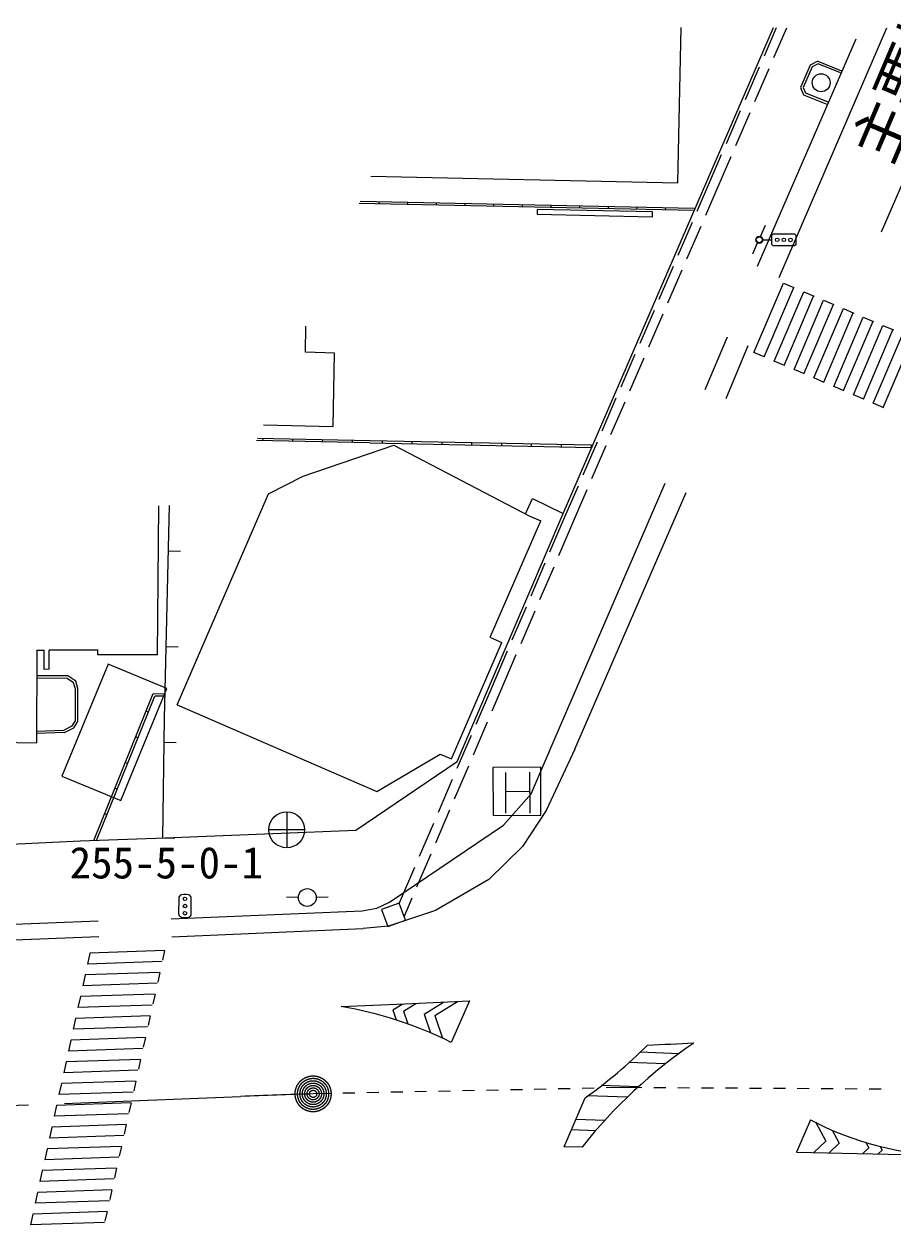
# Model space of a CAD drawing. Units: millimetres at full size, sheet at 1:1000; details may follow other scales. Extents: x 40000 to 680000, y 20000 to 380000.
# Drawn here: x 173432 to 209738, y 276098 to 326290 of the extents above; entities that cross this region are included whole.
import ezdxf
from ezdxf.enums import TextEntityAlignment as Align

# ---------------------------------------------------------------- set-up
doc = ezdxf.new("R2010")
doc.units = ezdxf.units.MM
doc.header["$LTSCALE"] = 1000
doc.linetypes.add('CHAIN', pattern=[18.5, 12, -1.5, 3.5, -1.5])
for name, color, linetype, lineweight in [('M-BGD', 7, 'Continuous', 25), ('M-BMK', 2, 'CHAIN', 13), ('M-BMK-SRVR', 3, 'Continuous', 25), ('M-STR-HTXT', 7, 'Continuous', 13), ('M-STR-STRC', 7, 'Continuous', 25)]:
    doc.layers.add(name, color=color, linetype=linetype, lineweight=lineweight)
doc.styles.add('ＭＳ ゴシック', font='')
doc.styles.get('ＭＳ ゴシック').set_extended_font_data('MS Gothic')

msp = doc.modelspace()

# ---------------------------------------------------------------- linework, layer by layer
at = {"layer": 'M-BGD'}
for p, q in [((200744, 319658), (200889, 326151)), ((201962, 319712), (204740, 326138)), ((204364, 324966), (204870, 326138)), ((204765, 324886), (205306, 326136)), ((204079, 316176), (208202, 325671)), ((203571, 323131), (204166, 324507)), ((203972, 323050), (204567, 324427)), ((206278, 324570), (205874, 323631)), ((206602, 324733), (206278, 324570)), ((206602, 324733), (207581, 324338)), ((207541, 324246), (206607, 324623)), ((205874, 323631), (206005, 323333)), ((205983, 323632), (206080, 323410)), ((206005, 323333), (206980, 322939)), ((206080, 323410), (207017, 323031)), ((202777, 321295), (203372, 322672)), ((203178, 321215), (203773, 322591)), ((202072, 319664), (202579, 320836)), ((202440, 319506), (202980, 320756)), ((187925, 319937), (200744, 319658)), ((195962, 305839), (201962, 319712)), ((201553, 318465), (202072, 319664)), ((201921, 318306), (202440, 319506)), ((201435, 318493), (187430, 318792)), ((187473, 318892), (201437, 318593)), ((188276, 318774), (188278, 318874)), ((189472, 318749), (189474, 318849)), ((190668, 318723), (190671, 318823)), ((191865, 318698), (191867, 318798)), ((193061, 318672), (193063, 318772)), ((194257, 318647), (194259, 318746)), ((195454, 318621), (195456, 318721)), ((194870, 318537), (194866, 318337)), ((194866, 318337), (199684, 318236)), ((194866, 318337), (199685, 318236)), ((199689, 318436), (194870, 318537)), ((196650, 318595), (196652, 318695)), ((197846, 318570), (197848, 318670)), ((199042, 318544), (199045, 318644)), ((199684, 318236), (199689, 318436)), ((200239, 318519), (200241, 318619)), ((200760, 316629), (201355, 318006)), ((201127, 316470), (201722, 317847)), ((204201, 317413), (204408, 317882)), ((204278, 317270), (204678, 317270)), ((204678, 317070), (204679, 317470)), ((204679, 317470), (204729, 317520)), ((204729, 317520), (205629, 317518)), ((205629, 317518), (205679, 317468)), ((205679, 317468), (205678, 317068)), ((203884, 316692), (204081, 317139)), ((204728, 317020), (204678, 317070)), ((205628, 317018), (204728, 317020)), ((205678, 317068), (205628, 317018)), ((199966, 314793), (200561, 316170)), ((200333, 314635), (200928, 316012)), ((199172, 312958), (199767, 314334)), ((199539, 312799), (200135, 314176)), ((185199, 312578), (185213, 313661)), ((201891, 311013), (202817, 313216)), ((186399, 312538), (185199, 312578)), ((186348, 309472), (186399, 312538)), ((198378, 311122), (198973, 312499)), ((198745, 310963), (199341, 312340)), ((197584, 309286), (198179, 310663)), ((197951, 309128), (198547, 310505)), ((183434, 309544), (186348, 309472)), ((187887, 308784), (183146, 308879)), ((183189, 308979), (187889, 308884)), ((183415, 308874), (183417, 308974)), ((184662, 308849), (184664, 308949)), ((185101, 307395), (188876, 308691)), ((185909, 308824), (185911, 308924)), ((187156, 308799), (187158, 308899)), ((187887, 308784), (197131, 308596)), ((187889, 308884), (197133, 308696)), ((188403, 308774), (188405, 308874)), ((188876, 308691), (194541, 305735)), ((189650, 308748), (189652, 308848)), ((190897, 308723), (190899, 308823)), ((192143, 308697), (192146, 308797)), ((193390, 308672), (193392, 308772)), ((194637, 308647), (194639, 308747)), ((195884, 308621), (195886, 308721)), ((196790, 307451), (197386, 308827)), ((197133, 308696), (197131, 308596)), ((197157, 307292), (197753, 308669)), ((183652, 306659), (185101, 307395)), ((195575, 296366), (200220, 307094)), ((196073, 305792), (196592, 306992)), ((196440, 305634), (196959, 306833)), ((179831, 297830), (183652, 306659)), ((194391, 305814), (194671, 306460)), ((194671, 306460), (195962, 305839)), ((179014, 299929), (179059, 306153)), ((191526, 295472), (195962, 305839)), ((194541, 305735), (195018, 305529)), ((195403, 304227), (196073, 305792)), ((192912, 300658), (195018, 305529)), ((195771, 304071), (196440, 305634)), ((179466, 304275), (179966, 304263)), ((194616, 302388), (195206, 303767)), ((194984, 302232), (195575, 303611)), ((193829, 300549), (194419, 301928)), ((194198, 300393), (194788, 301772)), ((192916, 300651), (193394, 300444)), ((179373, 300276), (179873, 300265)), ((191287, 295573), (193394, 300444)), ((173967, 300117), (173949, 296244)), ((173967, 300117), (174267, 300118)), ((174269, 299320), (174267, 300118)), ((176523, 300125), (174487, 300118)), ((174489, 299321), (174487, 300118)), ((176519, 299921), (176519, 300125)), ((179014, 299929), (176519, 299921)), ((192963, 298525), (193632, 300090)), ((193332, 298371), (194001, 299934)), ((174489, 299321), (174269, 299320)), ((176945, 299534), (175015, 294856)), ((179404, 298520), (176945, 299534)), ((175269, 299044), (173962, 299051)), ((175592, 298823), (175269, 299044)), ((175678, 298521), (175592, 298823)), ((175685, 297144), (175678, 298521)), ((176347, 292167), (178831, 298307)), ((176456, 292171), (178898, 298205)), ((177474, 293842), (179404, 298520)), ((178831, 298307), (179327, 298295)), ((179325, 298195), (178898, 298205)), ((192322, 297028), (192962, 298524)), ((192993, 297580), (193330, 298366)), ((179831, 297830), (188172, 294220)), ((175516, 296876), (175685, 297144)), ((178624, 297529), (178532, 297567)), ((179303, 297238), (179303, 297272)), ((175123, 296678), (173951, 296643)), ((175123, 296678), (175516, 296876)), ((192207, 295741), (192797, 297120)), ((171165, 296288), (173949, 296244)), ((178191, 296457), (178098, 296495)), ((179288, 296277), (179788, 296269)), ((191535, 295189), (192125, 296568)), ((194616, 294112), (195575, 296366)), ((188172, 294220), (190814, 295772)), ((190814, 295772), (191287, 295573)), ((177757, 295386), (177664, 295423)), ((187294, 292600), (191526, 295472)), ((191420, 293903), (192010, 295282)), ((175015, 294856), (177474, 293842)), ((190748, 293351), (191339, 294730)), ((177324, 294314), (177231, 294352)), ((193470, 292804), (194616, 294112)), ((176890, 293243), (176797, 293280)), ((190633, 292064), (191223, 293443)), ((188699, 289589), (193470, 292804)), ((189961, 291512), (190552, 292891)), ((171947, 291970), (175780, 292146)), ((175780, 292146), (179326, 292281)), ((179226, 292278), (179726, 292270)), ((179326, 292281), (187294, 292600)), ((189846, 290225), (190436, 291604)), ((189125, 289557), (189765, 291052)), ((179906, 289116), (179907, 289741)), ((179907, 289741), (179917, 289803)), ((179917, 289803), (179940, 289846)), ((179940, 289846), (179983, 289891)), ((179983, 289891), (180028, 289916)), ((180028, 289916), (180095, 289928)), ((180095, 289928), (180220, 289928)), ((180220, 289928), (180288, 289915)), ((180288, 289915), (180333, 289890)), ((180333, 289890), (180375, 289847)), ((180375, 289847), (180400, 289800)), ((180400, 289800), (180407, 289740)), ((180407, 289740), (180406, 289115)), ((184891, 289787), (184392, 289794)), ((185641, 289795), (186141, 289813)), ((189313, 288979), (189649, 289766)), ((179580, 288895), (187565, 289232)), ((179916, 289053), (179906, 289116)), ((180406, 289115), (180396, 289052)), ((187565, 289232), (188176, 289343)), ((188176, 289343), (188699, 289589)), ((189105, 289550), (188372, 289283)), ((188372, 289283), (188632, 288569)), ((189365, 288835), (189105, 289550)), ((176531, 288792), (167968, 288463)), ((179941, 289006), (179916, 289053)), ((179981, 288966), (179941, 289006)), ((180026, 288941), (179981, 288966)), ((180094, 288928), (180026, 288941)), ((180219, 288928), (180094, 288928)), ((180286, 288938), (180219, 288928)), ((180331, 288965), (180286, 288938)), ((180376, 289007), (180331, 288965)), ((180396, 289052), (180376, 289007)), ((188632, 288569), (189365, 288835))]:
    msp.add_line(p, q, dxfattribs=at)
for points in [[(206607, 324623), (206355, 324497), (205983, 323632)], [(179226, 292278), (179303, 297272), (179510, 306163)], [(173951, 296743), (175098, 296777), (175447, 296953), (175585, 297172), (175578, 298507), (175506, 298761), (175238, 298944), (173961, 298951)]]:
    msp.add_lwpolyline(points, dxfattribs=at)
for centre, radius in [((206737, 323835), 375), ((204153, 317271), 150), ((204153, 317271), 125), ((204903, 317269), 75), ((205178, 317269), 75), ((205453, 317268), 75), ((185266, 289781), 373), ((180157, 289728), 75), ((180156, 289128), 75), ((180157, 289428), 75)]:
    msp.add_circle(centre, radius, dxfattribs=at)
at = {"layer": 'M-BMK', "linetype": 'Continuous'}
for p, q in [((186255, 281593), (185510, 281578)), ((187254, 281613), (186755, 281603)), ((188254, 281633), (187754, 281623)), ((189254, 281653), (188754, 281643)), ((190254, 281673), (189754, 281663)), ((191254, 281693), (190754, 281683)), ((192253, 281713), (191754, 281703)), ((193253, 281733), (192753, 281723)), ((194253, 281753), (193753, 281743)), ((195253, 281773), (194753, 281763)), ((196253, 281793), (195753, 281783)), ((197252, 281813), (196753, 281803)), ((198497, 281838), (197752, 281823)), ((199242, 281834), (198497, 281838)), ((200242, 281828), (199742, 281831)), ((201242, 281822), (200742, 281825)), ((202242, 281816), (201742, 281819)), ((203241, 281810), (202742, 281813)), ((204241, 281804), (203741, 281807)), ((205241, 281798), (204741, 281801)), ((206241, 281792), (205741, 281795)), ((207241, 281786), (206741, 281789)), ((208241, 281780), (207741, 281783)), ((209241, 281774), (208741, 281777))]:
    msp.add_line(p, q, dxfattribs=at)
at = {"layer": 'M-BMK'}
msp.add_line((82691, 277570), (182482, 281469), dxfattribs=at)
for radius in [750, 650, 550, 450, 350, 250, 150]:
    msp.add_circle((185510, 281578), radius, dxfattribs=at)
msp.add_arc((202003, -218150), 500000, 91.89024, 92.23742, dxfattribs=at)
at = {"layer": 'M-BMK-SRVR'}
for p, q in [((184406, 293364), (184406, 291864)), ((185156, 292614), (183656, 292614))]:
    msp.add_line(p, q, dxfattribs=at)
msp.add_circle((184406, 292614), 750, dxfattribs=at)
at = {"layer": 'M-STR-STRC'}
for p, q in [((209468, 326122), (204962, 315676)), ((212925, 326110), (209242, 317589)), ((203927, 312562), (205159, 315459)), ((204361, 312377), (205593, 315274)), ((205159, 315459), (205593, 315274)), ((204775, 312201), (206007, 315098)), ((205189, 312025), (206421, 314922)), ((205604, 311849), (206836, 314746)), ((206007, 315098), (206442, 314913)), ((206835, 314746), (207270, 314561)), ((206018, 311673), (207250, 314570)), ((206432, 311497), (207664, 314394)), ((206846, 311321), (208078, 314218)), ((207664, 314394), (208098, 314209)), ((207260, 311144), (208492, 314042)), ((207674, 310968), (208906, 313866)), ((208492, 314042), (208926, 313857)), ((208088, 310792), (209320, 313689)), ((208502, 310616), (209734, 313513)), ((208916, 310440), (210148, 313337)), ((209320, 313689), (209755, 313505)), ((202767, 310645), (203693, 312848)), ((209331, 310264), (210563, 313161)), ((204361, 312377), (203927, 312562)), ((205210, 312016), (204775, 312201)), ((206038, 311664), (205604, 311849)), ((206866, 311312), (206432, 311497)), ((207695, 310960), (207260, 311144)), ((208523, 310607), (208088, 310792)), ((209351, 310255), (208916, 310440)), ((196447, 295989), (201092, 306717)), ((196447, 295989), (195246, 293421)), ((195022, 295225), (193022, 295218)), ((193022, 295218), (193028, 293218)), ((195028, 293225), (195022, 295225)), ((193568, 293305), (193563, 295004)), ((194554, 295018), (194560, 293313)), ((193565, 294220), (194557, 294223)), ((193028, 293218), (195028, 293225)), ((195246, 293421), (194262, 291919)), ((194262, 291919), (192847, 290532)), ((192847, 290532), (190630, 289241)), ((190630, 289241), (188662, 288593)), ((176555, 288142), (167993, 287814)), ((179612, 288146), (187597, 288483)), ((188662, 288593), (187597, 288483)), ((176184, 287457), (176085, 287003)), ((179187, 287108), (176085, 287003)), ((179306, 287564), (176184, 287457)), ((179306, 287564), (179217, 287159)), ((179087, 286653), (175985, 286549)), ((179106, 286655), (179016, 286250)), ((175985, 286549), (175886, 286094)), ((178988, 286199), (175886, 286094)), ((175786, 285640), (175687, 285185)), ((178889, 285744), (175786, 285640)), ((178905, 285746), (178816, 285341)), ((178789, 285290), (175687, 285185)), ((186681, 285228), (189334, 285335)), ((188836, 285089), (189227, 285331)), ((189283, 285032), (189809, 285358)), ((189334, 285335), (192048, 285467)), ((190148, 284911), (190959, 285414)), ((190594, 284854), (191543, 285442)), ((192048, 285467), (191284, 283728)), ((175588, 284731), (175488, 284277)), ((178690, 284836), (175588, 284731)), ((178705, 284837), (178616, 284432)), ((188836, 285089), (188980, 284665)), ((189283, 285032), (189462, 284502)), ((190148, 284911), (190412, 284131)), ((190594, 284854), (190916, 283906)), ((178590, 284381), (175488, 284277)), ((175389, 283822), (175289, 283368)), ((178491, 283927), (175389, 283822)), ((178504, 283929), (178415, 283523)), ((178391, 283473), (175289, 283368)), ((200785, 283257), (199174, 283316)), ((175190, 282914), (175090, 282459)), ((178292, 283018), (175190, 282914)), ((178304, 283020), (178215, 282614)), ((200222, 282828), (198707, 282883)), ((178093, 282110), (174991, 282005)), ((178192, 282564), (175090, 282459)), ((178104, 282111), (178014, 281705)), ((174991, 282005), (174891, 281550)), ((177993, 281655), (174891, 281550)), ((199093, 281868), (197565, 281924)), ((174792, 281096), (174692, 280642)), ((177894, 281201), (174792, 281096)), ((177903, 281202), (177814, 280797)), ((198632, 281435), (196995, 281495)), ((177795, 280746), (174692, 280642)), ((174593, 280187), (174494, 279733)), ((177695, 280292), (174593, 280187)), ((177703, 280293), (177613, 279888)), ((197697, 280468), (196488, 280512)), ((206502, 280404), (206928, 279605)), ((177596, 279838), (174494, 279733)), ((197312, 280032), (196297, 280069)), ((206430, 279130), (206928, 279605)), ((207195, 280061), (207486, 279515)), ((174394, 279279), (174295, 278824)), ((177496, 279383), (174394, 279279)), ((177502, 279384), (177413, 278979)), ((207066, 279115), (207486, 279515)), ((208480, 279083), (208725, 279316)), ((208601, 279548), (208725, 279316)), ((209116, 279068), (209282, 279226)), ((209198, 279384), (209282, 279226)), ((177397, 278929), (174295, 278824)), ((174195, 278370), (174096, 277916)), ((177297, 278475), (174195, 278370)), ((177302, 278475), (177212, 278070)), ((177098, 277566), (173996, 277461)), ((177198, 278020), (174096, 277916)), ((177101, 277566), (177012, 277161)), ((173996, 277461), (173897, 277007)), ((176999, 277112), (173897, 277007)), ((176899, 276657), (173797, 276552)), ((176901, 276657), (176812, 276252)), ((173797, 276552), (173698, 276098)), ((176800, 276203), (173698, 276098))]:
    msp.add_line(p, q, dxfattribs=at)
for points in [[(196752, 279351), (195994, 279369), (196875, 281408)], [(206286, 280496), (205702, 279146), (212088, 279000)]]:
    msp.add_lwpolyline(points, dxfattribs=at)
for centre, radius, start, end in [((183895, 268856), 16607, 63.5794, 80.3428), ((213247, 266355), 21000, 124.2978, 141.7668), ((184643, 298477), 21000, 305.626, 314.9566), ((-248266, 10272217), 9998630, 272.56661, 272.5777), ((212346, 291999), 13001, 242.2177, 268.8666)]:
    msp.add_arc(centre, radius, start, end, dxfattribs=at)

# ---------------------------------------------------------------- texts
at = {"layer": 'M-BMK-SRVR', "style": 'ＭＳ ゴシック'}
msp.add_text('255-5-0-1', height=1320, dxfattribs=at).set_placement((175337, 290184), align=Align.BOTTOM_LEFT)
at = {"layer": 'M-STR-HTXT', "style": 'ＭＳ ゴシック'}
msp.add_text('主要地方道\u3000下関長門線', height=1833, rotation=66.974, dxfattribs=at).set_placement((214190, 333356), align=Align.MIDDLE_CENTER)

doc.saveas('drawing.dxf')
